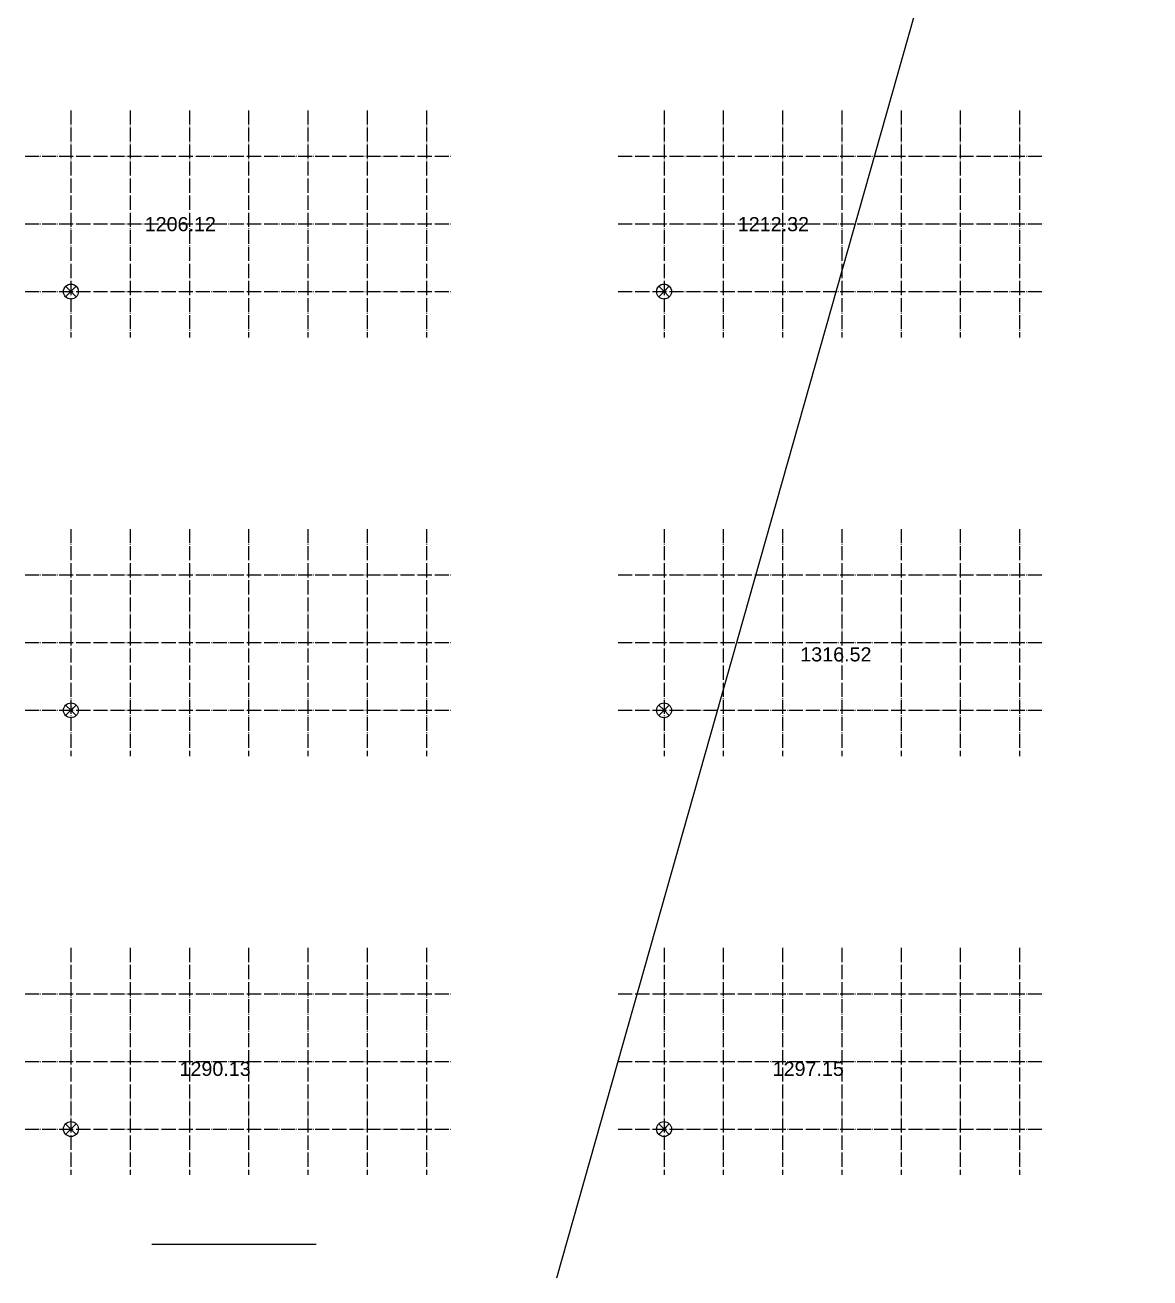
# Model space of a CAD drawing. Extents: x -2209072 to 495824, y -92434 to 572724.
# Drawn here: x 174640 to 334134, y 196711 to 374422 of the extents above; entities that cross this region are included whole.
import ezdxf

# ---------------------------------------------------------------- set-up
doc = ezdxf.new("R2010")
doc.units = 0
doc.header["$LTSCALE"] = 1000
doc.header["$MEASUREMENT"] = 0
doc.linetypes.add('X-104 6#7#平面$0$DOTE', pattern=[2.42, 2, -0.2, 0.02, -0.2])
doc.layers.get('0').update_dxf_attribs({"linetype": 'CONTINUOUS'})
doc.layers.get('Defpoints').update_dxf_attribs({"linetype": 'CONTINUOUS'})
doc.layers.add('X-104 6#7#平面$0$000建面', color=146, linetype='CONTINUOUS', lineweight=30, plot=False)
doc.layers.add('X-104 6#7#平面$0$04-不打印_辅助线', color=165, linetype='CONTINUOUS', plot=False)
doc.layers.add('X-104 6#7#平面$0$A-C_门', color=150, linetype='CONTINUOUS')
doc.layers.add('X-104 6#7#平面$0$A_AXIS-轴线', color=36, linetype='X-104 6#7#平面$0$DOTE')
doc.layers.get('X-104 6#7#平面$0$04-不打印_辅助线').off()
doc.styles.add('X-104 6#7#平面$0$Arial', font='arial.ttf', dxfattribs={"width": 0.75, "height": 2.5})

# ---------------------------------------------------------------- blocks, each defined once
blk = doc.blocks.new('X-104 6#7#平面$0$FDFSG')
at = {"layer": 'Defpoints'}
blk.add_lwpolyline([(-749, 749), (0, 0), (-749, -749), (749, 749), (0, 0), (749, -749)], dxfattribs=at)
blk.add_circle((0, 0), 1059, dxfattribs=at)
blk = doc.blocks.new('*U1303')
at = {"layer": 'X-104 6#7#平面$0$A_AXIS-轴线'}
for p, q in [((0, 25700), (0, -6500)), ((8400, 25700), (8400, -6500)), ((16800, 25700), (16800, -6500)), ((25200, 25700), (25200, -6500)), ((33600, 25700), (33600, -6500)), ((42000, 25700), (42000, -6500)), ((50400, 25700), (50400, -6500))]:
    blk.add_line(p, q, dxfattribs=at)
for points in [[(-6500, 19200), (53815, 19200)], [(-6500, 9600), (53815, 9600)], [(-6500, 0), (53815, 0)]]:
    blk.add_lwpolyline(points, dxfattribs=at)
at = {"layer": 'X-104 6#7#平面$0$04-不打印_辅助线'}
blk.add_blockref('X-104 6#7#平面$0$FDFSG', (0, 0), dxfattribs=at)
blk = doc.blocks.new('X-104 6#7#平面')
blk.add_line((192637, 201515), (215932, 201515))
at = {"layer": 'X-104 6#7#平面$0$A-C_门'}
blk.add_line((250034, 196711), (334134, 493711), dxfattribs=at)
for p in [(181140, 336623), (265240, 336623), (181140, 277223), (265240, 277223), (181140, 217823), (265240, 217823)]:
    blk.add_blockref('*U1303', p)
at = {"layer": 'X-104 6#7#平面$0$000建面', "color": 2, "style": 'X-104 6#7#平面$0$Arial'}
for s, p in [('1206.12', (191601, 345182)), ('1212.32', (275701, 345182)), ('1316.52', (284555, 284158))]:
    blk.add_text(s, height=2000, rotation=0, dxfattribs=at).set_placement(p)
at = {"layer": 'X-104 6#7#平面$0$000建面', "color": 1, "style": 'X-104 6#7#平面$0$Arial'}
for s, p in [('1290.13', (196537, 225368)), ('1297.15', (280637, 225368))]:
    blk.add_text(s, height=2000, rotation=0, dxfattribs=at).set_placement(p)

msp = doc.modelspace()

# ---------------------------------------------------------------- block references
msp.add_blockref('X-104 6#7#平面', (0, 0))

doc.saveas('drawing.dxf')
